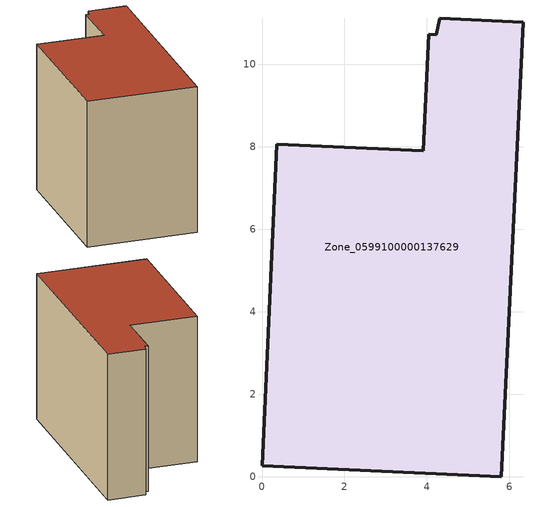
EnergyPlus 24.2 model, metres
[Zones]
Zone_0599100000137629
 floor ground (C_G): 4.04,10.73 4.22,10.71 4.31,11.11 6.33,11.02 5.8,0 0,0.26 0.36,8.06 3.91,7.9 z1.02
 wall outside (C_F): 0.36,8.06 0,0.26 5.8,0 6.33,11.02 4.31,11.11 4.22,10.71 4.04,10.73 3.91,7.9 0.36,8.06 z1.02:8.92
 roof outside (C_R): 4.22,10.71 4.04,10.73 3.91,7.9 0.36,8.06 0,0.26 5.8,0 6.33,11.02 4.31,11.11 z8.92
[BUILDING]
Pand.0599100000137629: North Axis=0; Terrain=City; Loads Convergence Tolerance Value=0.04; Temperature Convergence Tolerance Value=0.4; Solar Distribution=FullExterior; Maximum Number of Warmup Days=25; Minimum Number of Warmup Days=1
[Site:Location]
Rotterdam.The.Hague.AP_ZH_NLD Design_Conditions: Latitude=51.96; Longitude=4.45; Time Zone=1; Elevation=-4.5
[SITE:GROUNDTEMPERATURE:BUILDINGSURFACE]
18, 18, 18, 18, 18, 18, 18, 18, 18, 18, 18, 18
[MATERIAL] Thermal Absorptance=0.9; Solar Absorptance=0.7; Visible Absorptance=0.7
Name | Roughness | Thickness | Conductivity | Density | Specific Heat
G.TI.1975-1991 | MediumSmooth | 0.15 | 0.288461 | 540 | 1210
F.TI.1975-1991 | Rough | 0.3 | 0.230769 | 1920 | 840
R.TI.1975-1991 | MediumRough | 0.2 | 0.153846 | 1500 | 1000
[CONSTRUCTION]
C_G: G.TI.1975-1991
C_F: F.TI.1975-1991
C_R: R.TI.1975-1991
[ZONE]
Zone_0599100000137629: Type=1; Multiplier=1; Ceiling Height=Autocalculate; Volume=Autocalculate; Floor Area=autocalculate; Part of Total Floor Area=Yes
[ZONEINFILTRATION:DESIGNFLOWRATE]
Infil_Zone_0599100000137629: Zone or ZoneList or Space or SpaceList=Zone_0599100000137629; Schedule=AlwaysOn; Design Flow Rate Calculation Method=Flow/Area; Flow Rate per Floor Area=0.003; Constant Term Coefficient=1; Temperature Term Coefficient=0; Velocity Term Coefficient=0; Velocity Squared Term Coefficient=0
[HVACTEMPLATE:ZONE:IDEALLOADSAIRSYSTEM]
Zone_0599100000137629: Maximum Heating Supply Air Temperature=50; Minimum Cooling Supply Air Temperature=13; Maximum Heating Supply Air Humidity Ratio=0.0156; Minimum Cooling Supply Air Humidity Ratio=0.0077; Heating Limit=NoLimit; Cooling Limit=NoLimit; Dehumidification Control Type=ConstantSensibleHeatRatio; Cooling Sensible Heat Ratio=0.7; Dehumidification Setpoint=60; Humidification Control Type=None; Humidification Setpoint=30; Outdoor Air Method=None; Outdoor Air Flow Rate per Person=0.00944; Outdoor Air Flow Rate per Zone Floor Area=0; Outdoor Air Flow Rate per Zone=0; Demand Controlled Ventilation Type=None; Outdoor Air Economizer Type=NoEconomizer; Heat Recovery Type=None; Sensible Heat Recovery Effectiveness=0.7; Latent Heat Recovery Effectiveness=0.65
[ZONECONTROL:THERMOSTAT]
ThermostatControl_Zone_0599100000137629: Zone or ZoneList=Zone_0599100000137629; Control Type Schedule=DualSetpointControlType; Control 1=Thermostat_Zone_0599100000137629; Temperature Difference Between Cutout And Setpoint=0
[THERMOSTATSETPOINT:DUALSETPOINT]
Thermostat_Zone_0599100000137629: Heating Setpoint Temperature Schedule=HeatingSetpoint_Zone_0599100000137629; Cooling Setpoint Temperature Schedule=CoolingSetpoint_Zone_0599100000137629
[SCHEDULE:COMPACT]
HeatingSetpoint_Zone_0599100000137629: Through: 12/31, For: AllDays, Until: 24:00, 21
CoolingSetpoint_Zone_0599100000137629: Through: 12/31, For: AllDays, Until: 24:00, 24
DualSetpointControlType: Through: 12/31, For: AllDays, Until: 24:00, 4
AlwaysOn: Through: 12/31, For: AllDays, Until: 24:00, 1
